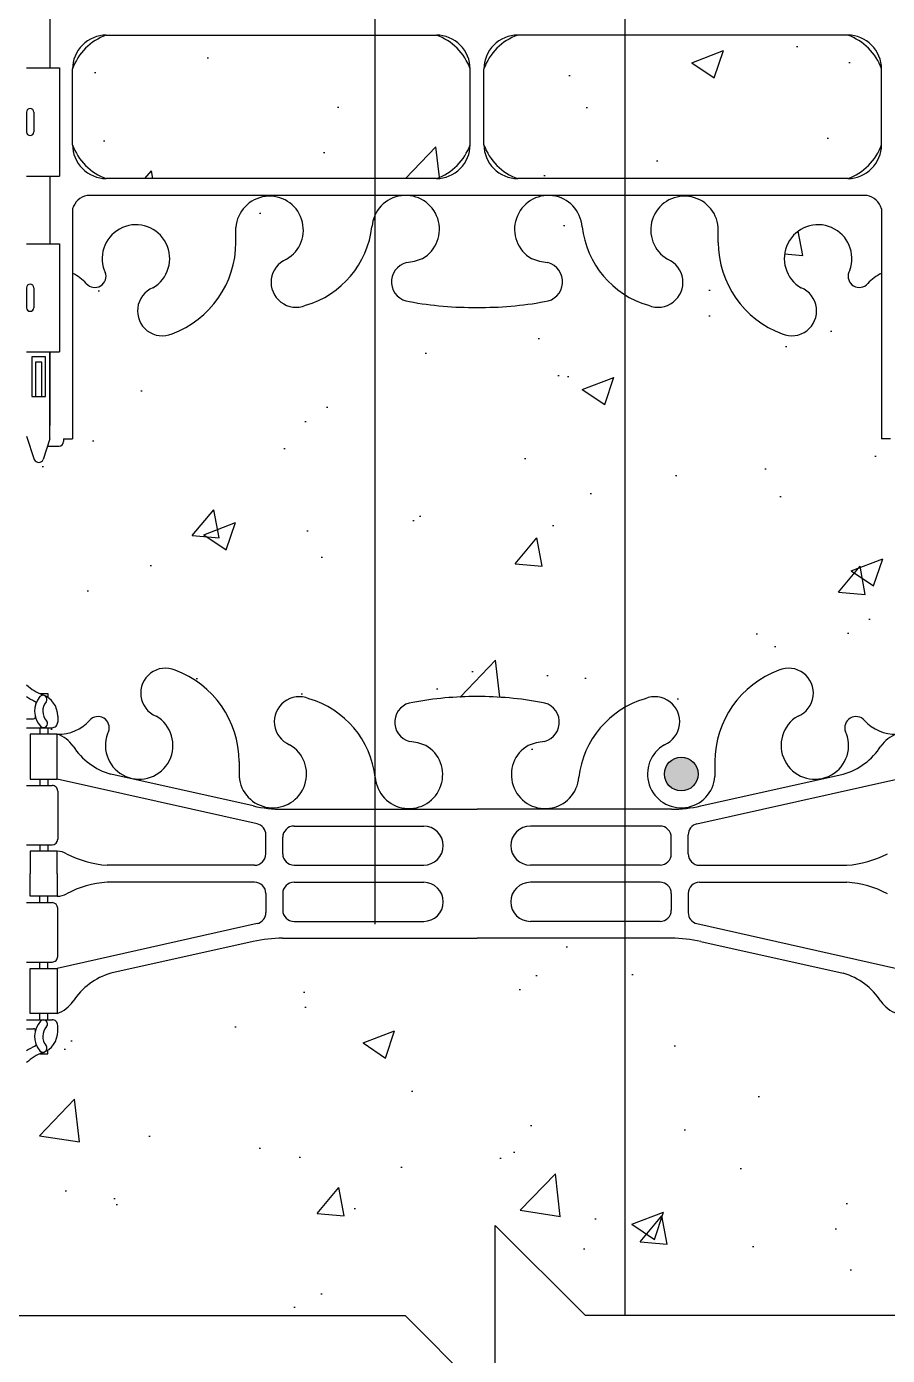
# Model space of a CAD drawing. Header units: inches. Extents: x 253.5 to 310.8, y 123.3 to 207.1.
# Drawn here: x 275.48 to 285.04, y 151.66 to 166.4 of the extents above; entities that cross this region are included whole.
import ezdxf

# ---------------------------------------------------------------- set-up
doc = ezdxf.new("R2010")
doc.units = ezdxf.units.IN
doc.header["$LTSCALE"] = 0.5
doc.header["$MEASUREMENT"] = 0
for name, color, linetype in [('HATCH', 12, 'Continuous'), ('line25', 2, 'Continuous'), ('LINE3', 3, 'Continuous'), ('LINE9', 9, 'Continuous'), ('Web_Edge', 9, 'Continuous')]:
    doc.layers.add(name, color=color, linetype=linetype)

msp = doc.modelspace()

# ---------------------------------------------------------------- hatches: boundary and pattern name
at = {"layer": 'HATCH'}
h = msp.add_hatch(dxfattribs=at)
h.set_pattern_fill('AR-CONC', color=256, scale=0.5)
h.set_pattern_definition([(49.99999999999999, (0, 0), (3.586300913003767, -0.3137606749129755), [0.375, -4.125]), (355, (0, 0), (-0.693756668065, 3.760960668500059), [0.3, -3.3]), (100.45144446, (0.298858405, -0.02614672), (2.89254423363556, 3.447199954843147), [0.3187009599999999, -3.505710559999999]), (46.18420000000001, (0, 1), (5.336206653357862, -0.8275964039653827), [0.5625, -6.1875]), (96.63563549, (0.444683725, 0.931033465), (4.673309728371142, 4.870593003872752), [0.47805171, -5.258568799999999]), (351.1841639899999, (0, 1), (4.673309725273866, 4.870593001349951), [0.45, -4.950000005]), (21, (0.5, 0.75), (2.984535260592308, -2.013094453326694), [0.375, -4.125]), (326.0000000000001, (0.5, 0.75), (1.216576659607909, 3.625750225234265), [0.3, -3.3]), (71.45144474, (0.74871127, 0.58224213), (4.201111883649856, 1.612655764031769), [0.31870095, -3.50571056]), (37.50000000000001, (0, 0), (0.06079927658645334, 1.664469269156557), [0, -3.26, 0, -3.35, 0, -3.3125]), (7.499999999999999, (0, 0), (1.315347687210743, 1.972058559411801), [0, -1.91, 0, -3.185, 0, -1.2625]), (327.5, (-1.115, 0), (2.669112180862045, -0.1127743586718988), [0, -1.25, 0, -3.9, 0, -5.175]), (317.5, (-1.615, 0), (2.915930846711931, 0.5005249116615886), [0, -1.625, 0, -2.59, 0, -3.675])])
h.paths.add_polyline_path([(285.4849799941558, 206.0964621566884), (279.3599799941558, 206.0964621566884), (278.3599799941558, 207.0964621566884), (278.3599799941558, 205.0964621566884), (277.3599799941557, 206.0964621566884), (275.4849799941559, 206.0964621566884), (275.4849799941559, 203.2895433817883, 0.08841615068702799), (275.6309829910161, 203.1922316893334), (275.7209829910167, 203.1922316893403), (275.7209829910194, 203.1505056294161, -0.2490694201798125), (275.8309829910355, 202.9433824776467), (275.8309829910391, 202.8758824776366, -0.4142135623889385), (275.7684829910391, 202.8133824776332), (275.7209829910412, 202.8133824776332), (275.7209829910458, 202.7433824776332), (275.8259829910305, 202.7433824776332, -0.1555286049737035), (276.001675936076, 202.6093372947054, 0.1809141486822064), (276.4193970909065, 202.2979924436774), (278.0001926668932, 201.9450332309776, 0.054974336427467), (278.3270631254982, 201.9089853146509), (280.4849841080386, 201.9089853146508), (282.6429050905791, 201.9089853146509, 0.05497433642746691), (282.9697755491841, 201.9450332309776), (284.5505711251708, 202.2979924436774, 0.180914148682237), (284.9682922800013, 202.6093372947054, -0.1555286049736424), (285.1439852250468, 202.7433824776332), (285.4439852250462, 202.7433824776332), (285.4439852250462, 202.2433824776332), (285.143985225046, 202.2433824776332), (282.9264219336154, 201.7467526281794, 0.3510609519467549), (282.8287393813699, 201.6247741175792), (282.8287393813703, 201.4124862646505, 0.4142135623724675), (282.9537393813703, 201.2874862646508), (284.5912611251694, 201.2874862646508, 0.100755984220224), (285.0403830824873, 201.4150534515971, -0.1246727099835732), (285.143985224961, 201.4433824776334), (285.248985224946, 201.4433824776334), (285.2489852249506, 201.5133824776333), (285.4849799941558, 201.5133824776333), (285.4849799941558, 203.1602978474891, -0.04493138184143686), (285.3918463299893, 203.1063741408497, 0.3941180565154744), (285.3815734273209, 203.0795775645711, 0.09112337052805554), (285.3371097152999, 203.1582557094341, 0.3376137225898209), (285.2838720189754, 203.1702110779252, 0.04013188814366695), (285.2489852250579, 203.1505056294161), (285.2489852250606, 203.1922316893403), (285.3389852250612, 203.1922316893334, 0.08841040745014869), (285.4849799941558, 203.2895354948258)])
h.paths.add_polyline_path([(285.4849799941558, 199.097229460441, 0.08841040745015541), (285.3389852250612, 199.1945332659334), (285.2489852250606, 199.1945332659265), (285.2489852250579, 199.2362593258506, -0.2490694201798132), (285.1389852250418, 199.4433824776201), (285.1389852250382, 199.5108824776302, -0.4142135623889407), (285.2014852250382, 199.5733824776335), (285.2489852250361, 199.5733824776335), (285.2489852250315, 199.6433824776335), (285.143985225046, 199.6433824776335, 0.2317357954977654), (284.7863207049649, 199.4923581458661, -0.8344002608509583), (284.5748164961565, 199.6179025591005), (284.5865267021216, 199.6392484507745, 2.155403933976006), (284.0478788480162, 199.4448306938945, -1), (283.8342895506167, 198.9337284902056, -0.311222993349797), (283.125315134636, 199.9497226341038), (283.125825025707, 200.1147104568953, 1.661382059454274), (282.5647419413694, 199.7619700706163, -1), (282.3511526439874, 199.25086786692, -0.3009499255516508), (281.6149123333414, 200.1231652693654, 1.661382059458807), (281.0538292490035, 199.7704248830885, 0.05561716192559544), (281.2331274586762, 199.7248543047262, -0.8432432356334166), (281.1988109833056, 199.2925330216769, -0.04754436165065245), (280.4849841080386, 199.2277773876001, -0.04754436165067143), (279.7711572327714, 199.2925330216769, -0.8432432356325961), (279.7368407574011, 199.7248543047262, 0.05561716192562675), (279.9161389670739, 199.7704248830885, 1.661382059458636), (279.3550558827359, 200.1231652693654, -0.3009499255516413), (278.6188155720898, 199.25086786692, -1), (278.405226274708, 199.7619700706163, 1.66138205945388), (277.8441431903703, 200.1147104568953), (277.8446530814413, 199.9497226341039, -0.3112229933498261), (277.1356786654605, 198.9337284902055, -1), (276.9220893680613, 199.4448306938946, 2.155403933974988), (276.3834415139557, 199.6392484507745), (276.3951517199208, 199.6179025591005, -0.8343745963371398), (276.1836524746406, 199.4923524386299, 0.2317403101388505), (275.8259829910313, 199.6433824776335), (275.7209829910458, 199.6433824776335), (275.7209829910412, 199.5733824776335), (275.7684829910391, 199.5733824776335, -0.4142135623889365), (275.8309829910391, 199.5108824776302), (275.8309829910355, 199.4433824776201, -0.2490694201798236), (275.7209829910194, 199.2362593258506), (275.7209829910167, 199.1945332659265), (275.6309829910161, 199.1945332659334, 0.08841615068704707), (275.4849799941558, 199.0972215734784), (275.4849799941558, 197.0972215734783), (275.4849799941558, 196.3378328914854), (275.5699763741911, 196.5984884569276, -0.6000000000329972), (275.6699763741929, 196.5984884569319), (275.7188894176711, 196.4484884569318), (275.8449763741926, 196.448488456932, -0.4142135623733604), (275.8949763741927, 196.3984884569319), (275.8949763741928, 196.3684884569319), (275.9949763741927, 196.3684884569319), (275.9949795321768, 194.5312331616156, 0.1089334970712189), (276.147648133272, 194.6444186497885, -0.834400260526201), (276.3591523420176, 194.518874236482), (276.3474421360524, 194.4975283448078, 2.155403933974108), (276.8860899901581, 194.6919461016878, -1), (277.0996792875579, 195.2030483053767, -0.3112229933496737), (277.8086537035381, 194.1870541614785), (277.8081438124671, 194.0220663386871, 1.661382059454265), (278.3692268968047, 194.3748067249661, -1), (278.5828161941867, 194.8859089286624, -0.3009499255516721), (279.3190565048327, 194.0136115262169, 1.661382059458723), (279.8801395891706, 194.366351912494, 0.05561716192557255), (279.7008413794979, 194.4119224908562, -0.8432432356330472), (279.7351578548684, 194.8442437739055, -0.04993240552132946), (280.4849799941297, 194.9086641598772, -0.04993240552145285), (281.2348021333928, 194.8442437739055, -0.8432432356326076), (281.2691186087634, 194.4119224908563, 0.05561716192566257), (281.0898203990905, 194.3663519124939, 1.661382059458419), (281.6509034834284, 194.0136115262168, -0.3009499255516997), (282.3871437940745, 194.8859089286624, -1), (282.6007330914563, 194.374806724966, 1.661382059453736), (283.1618161757941, 194.0220663386871), (283.161306284723, 194.1870541614785, -0.3112229933498693), (283.870280700704, 195.2030483053769, -1), (284.0838699981035, 194.691946101688, 2.155403933975885), (284.6225178522088, 194.4975283448078), (284.6108076462435, 194.518874236482, -0.8343745963372156), (284.8223068915237, 194.6444243569525, 0.1089398156908215), (284.9749836141209, 194.5312317477369), (284.9749836141189, 196.3684884569319), (285.074983614119, 196.3684884569319), (285.074983614119, 196.3984884569319, -0.4142135623733501), (285.1249836141191, 196.448488456932), (285.2510705706405, 196.4484884569318), (285.2999836141187, 196.5984884569319, -0.6000000000329975), (285.3999836141205, 196.5984884569276), (285.4849799941558, 196.3378328914853)])
h.paths.add_polyline_path([(284.9749836141216, 189.771011449909, 0.2681384484801551), (284.8138329522702, 189.919134966025), (276.1561352638058, 189.919134966025, 0.268155850466712), (275.9949803563757, 189.7709978938563), (275.9949803563757, 188.4095649364839), (276.1149763741785, 188.2095715734783), (276.1149763741785, 188.0972215734781), (276.1149763741785, 187.9848715734782), (275.9949803563757, 187.7848782104726), (275.9949803563757, 186.4234452531003, 0.2681558504667021), (276.1561352638058, 186.2753081809316), (284.8138329522702, 186.2753081809316, 0.2681384484782892), (284.9749836141212, 186.4234316970461), (284.9749836141214, 187.7848715734974), (284.8549836141331, 187.9848715734787), (284.8549836141331, 188.097221573479), (284.8549836141331, 188.2095715734788), (284.9749836141215, 188.4095715734603)])
h.paths.add_polyline_path([(280.408734108037, 193.103868547627, 0.2256517540595747), (280.0337341080347, 193.4788685476335), (276.3699846019499, 193.4788685476336, 0.2256517540553474), (275.994984601952, 193.1038685476353), (275.994984601952, 192.263062642989, 0.2256517540569756), (276.3699846019535, 191.8880626429895), (280.0337341080346, 191.8880626429895, 0.2256517540590319), (280.4087341080365, 192.2630626429948)])
h.paths.add_polyline_path([(280.4087341080365, 191.3224410535267, 0.2256517540590333), (280.0337341080346, 191.6974410535319), (276.3699846019535, 191.6974410535319, 0.2256517540569716), (275.994984601952, 191.3224410535324), (275.994984601952, 190.4816351488861, 0.2256517540553505), (276.3699846019499, 190.1066351488879), (280.0337341080347, 190.1066351488879, 0.2256517540595735), (280.408734108037, 190.4816351488944)])
h.paths.add_polyline_path([(284.9749836141226, 191.3224410535312, 0.2256517540575167), (284.5999836141207, 191.6974410535319), (280.9362341080421, 191.6974410535319, 0.225651754058524), (280.5612341080371, 191.3224410535311), (280.5612341080367, 190.4816351488861, 0.2256517540541588), (280.9362341080312, 190.106635148888), (284.5999836141243, 190.1066351488879, 0.2256517540558899), (284.9749836141226, 190.4816351488874)])
h.paths.add_polyline_path([(284.9749836141226, 192.2630626429903), (284.9749836141226, 193.1038685476341, 0.2256517540558919), (284.5999836141243, 193.4788685476335), (280.9362341080312, 193.4788685476335, 0.2256517540541555), (280.5612341080367, 193.1038685476354), (280.5612341080371, 192.2630626429903, 0.2256517540584895), (280.936234108042, 191.8880626429896), (284.5999836141207, 191.8880626429895, 0.2256517540575147)])
h.paths.add_polyline_path([(280.408734108037, 185.7128079980622, 0.2256517540595724), (280.0337341080347, 186.0878079980687), (276.36998460195, 186.0878079980687, 0.225651754055349), (275.994984601952, 185.7128079980705), (275.994984601952, 184.8720020934241, 0.2256517540569377), (276.3699846019534, 184.4970020934246), (280.0337341080346, 184.4970020934246, 0.2256517540590331), (280.4087341080365, 184.8720020934299)])
h.paths.add_polyline_path([(280.4087341080365, 183.9313805039618, 0.225651754059031), (280.0337341080346, 184.3063805039671), (276.3699846019534, 184.3063805039671, 0.2256517540569377), (275.994984601952, 183.9313805039676), (275.994984601952, 183.0905745993212, 0.2256517540553489), (276.3699846019499, 182.715574599323), (280.0337341080347, 182.715574599323, 0.2256517540595745), (280.408734108037, 183.0905745993295)])
h.paths.add_polyline_path([(284.9749836141226, 183.9313805039663, 0.225651754057517), (284.5999836141207, 184.3063805039671), (280.9362341080421, 184.306380503967, 0.2256517540585249), (280.5612341080371, 183.9313805039663), (280.5612341080367, 183.0905745993212, 0.2256517540541587), (280.9362341080312, 182.7155745993231), (284.5999836141243, 182.715574599323, 0.225651754055892), (284.9749836141226, 183.0905745993225)])
h.paths.add_polyline_path([(284.9749836141226, 185.7128079980692, 0.2256517540558919), (284.5999836141243, 186.0878079980687), (280.9362341080312, 186.0878079980686, 0.2256517540541571), (280.5612341080367, 185.7128079980705), (280.5612341080371, 184.8720020934254, 0.225651754058528), (280.9362341080421, 184.4970020934247), (284.5999836141207, 184.4970020934246, 0.2256517540575168), (284.9749836141226, 184.8720020934254)])
h.paths.add_polyline_path([(297.1326176284937, 181.7135166125633), (297.1326176284938, 182.3472215734783), (285.4849799941558, 182.3472215734783, 0.03937137552618891), (285.4646171834188, 182.3228191826895, 0.5205670500001386), (285.1331511719951, 182.3228191826896, 0.5205670499999678), (284.631910149437, 182.3228191826896, 0.520567049999681), (284.4095852314122, 182.3228191826894, 0.5645598313058248), (284.2160193329094, 182.3247243527933, 0.5131944727165942), (283.8876040705009, 182.3228191826895, 0.5205670500002042), (283.5561380590772, 182.3228191826896, 0.5205670499998825), (283.054897036519, 182.3228191826895, 0.5205670500000509), (282.8325721184942, 182.3228191826895, 0.5645598313051191), (282.6390062199915, 182.3247243527931, 0.513194472716886), (282.310590957583, 182.3228191826894, 0.3097850743895495), (282.0964298903223, 182.4032129570438, 0.3020125739826948), (281.8876040705007, 182.3228191826896, 0.520567049999753), (281.5561380590772, 182.3228191826894, 0.5205670499999293), (281.0548970365191, 182.3228191826894, 0.5205670500003354), (280.8325721184941, 182.3228191826895, 0.5645598313037974), (280.6390062199917, 182.3247243527927, 0.5131944727177211), (280.3105909575828, 182.3228191826895, 0.5205670499999488), (279.9791249461592, 182.3228191826895, 0.5205670499999998), (279.477883923601, 182.3228191826895, 0.5205670499999646), (279.2555590055761, 182.3228191826895, 0.5645598313041357), (279.0619931070736, 182.3247243527929, 0.5131944727174602), (278.7335778446648, 182.3228191826895, 0.5205670499997589), (278.4021118332413, 182.3228191826894, 0.5205670500001215), (277.900870810683, 182.3228191826895, 0.5205670499996957), (277.6785458926582, 182.3228191826894, 0.564559831305065), (277.4849799941555, 182.324724352793, 0.5645598313036583), (277.2914140956531, 182.3228191826894, 0.5205670500004009), (277.0690891776282, 182.3228191826896, 0.5205670499998524), (276.5678481550701, 182.3228191826894, 0.5205670499999598), (276.2363821436464, 182.3228191826894, 0.5131944727175008), (275.9079668812377, 182.324724352793, 0.5131944727172137), (275.579551618829, 182.3228191826894, 0.151268389703592), (275.4849799941558, 182.3961667968452), (275.4849799941558, 181.992221573472), (275.8499325883977, 181.9922215734721), (275.8499325883977, 180.792221573472), (275.4849799941558, 180.792221573472), (275.4849799941558, 179.0972215734783, -0.5645598313030494), (275.6785458926581, 179.0953164033745, -0.5205670500014395), (275.9008708106833, 179.0953164033751, -0.5205670499996624), (276.4021118332413, 179.0953164033748, -0.520567050000487), (276.7335778446651, 179.095316403375, -0.5131944727165949), (277.0619931070736, 179.0972215734782, -0.5645598313052097), (277.2555590055763, 179.095316403375, -0.5205670499996311), (277.4778839236011, 179.0953164033749, -0.5205670500001347), (277.9791249461594, 179.095316403375, -0.5205670500000905), (278.310590957583, 179.095316403375, -0.5131944727171084), (278.6390062199917, 179.0972215734781, -0.5645598313044788), (278.8325721184943, 179.0953164033748, -0.5205670500000468), (279.0548970365192, 179.0953164033748, -0.5205670500001602), (279.5561380590775, 179.0953164033749, -0.5205670499994067), (279.8876040705009, 179.0953164033746, -0.5131944727180638), (280.2160193329099, 179.0972215734786, -0.5645598313030348), (280.4095852314122, 179.0953164033747, -0.5205670500009763), (280.6319101494373, 179.0953164033751, -0.5205670499996251), (281.1331511719953, 179.0953164033748, -0.3437439958218574), (281.3709956924912, 179.1683042991429, -0.4177695351141145), (281.8001285163824, 179.0953164033749, -0.5205670500000039), (282.0224534344072, 179.0953164033749, -0.5645598313046305), (282.2160193329098, 179.0972215734785, -0.564559831304593), (282.4095852314124, 179.0953164033751, -0.5205670499999402), (282.6319101494373, 179.0953164033751, -0.5205670499997589), (283.1331511719953, 179.0953164033749, -0.5205670499994675), (283.4646171834188, 179.0953164033746, -0.03937137552671201), (283.484979994156, 179.1197187941638, -0.5848310296454439), (283.8368088163169, 179.0953164033751, -0.5205670499996718), (284.3380498388749, 179.0953164033748, -0.5205670499998224), (284.5603747568997, 179.0953164033747, -0.5645598313049519), (284.7539406554023, 179.0972215734784, -0.5645598313050489), (284.947506553905, 179.0953164033751, -0.5205670499985461), (285.1698314719295, 179.0953164033747, -0.4065164490104218), (285.4849799941558, 179.0972215734783), (286.1724799941558, 179.0972215734783), (286.1724799941558, 178.5972215734783), (287.6724799941558, 178.5972215734783), (287.6724799941558, 179.0972215734783), (287.6724799941558, 179.5972215734782), (297.1326176284937, 179.5972215734782), (297.1326176284937, 179.7135166125633), (298.1326176284937, 180.7135166125633), (296.1326176284937, 180.7135166125633)])
edge = h.paths.add_edge_path()
edge.add_line((301.3752961846457, 180.7195099412222), (301.0526793232573, 180.7195099412222))
edge.add_line((301.0526793232573, 180.7195099412222), (301.0526793232573, 180.8445099412222))
edge.add_line((301.0526793232573, 180.8445099412222), (301.3964145882148, 180.8445099412222))
edge.add_arc((301.2782272655994, 180.4695099412222), 0.3931834727286999, -69.73217043268312, 72.50691044596198, ccw=False)
edge.add_line((301.4144295556891, 180.1006709798836), (300.9828645474118, 179.9789191474916))
edge.add_arc((301.0408009116124, 179.8472215734782), 0.1438779805869627, 113.7456423116497, 240.3185331573923)
edge.add_line((300.9695557482833, 179.7222215734782), (301.4376329026538, 179.7222215734782))
edge.add_arc((301.466409767044, 179.2603727659317), 0.4627444531880494, 46.71372288542051, 93.56537488609962, ccw=False)
edge.add_line((301.783687736356, 179.5972215734782), (304.692704650962, 179.5972215734782))
edge.add_line((304.692704650962, 179.5972215734782), (304.692704650962, 180.3702834666075))
edge.add_spline(control_points=[(304.692704650962, 180.3702834666075), (303.6507090960254, 180.9306464163787), (301.8602216557488, 181.8935323123965), (299.9367161338351, 181.3399157718736), (299.1326176284937, 181.1084829905818)], knot_values=[0, 0, 0, 0, 3.37912518122412, 5.806436666106759, 5.806436666106759, 5.806436666106759, 5.806436666106759], degree=3, periodic=0)
edge.add_line((299.1326176284937, 181.1084829905818), (298.1326176284937, 180.1084829905818))
edge.add_line((298.1326176284937, 180.1084829905818), (298.1326176284937, 179.5972215734782))
edge.add_line((298.1326176284937, 179.5972215734782), (298.5304351713116, 179.5972215734782))
edge.add_line((298.5304351713116, 179.5972215734782), (300.9418293578986, 179.5972215734782))
edge.add_arc((301.0408009116125, 179.8472215734782), 0.2688779805869715, 111.59792986195589, 248.4020701380172, ccw=False)
edge.add_line((300.9418293578987, 180.0972215734783), (301.3752961846455, 180.2195099412221))
edge.add_arc((301.2782272655994, 180.4695099412222), 0.2681834727286974, 291.2199802110906, 428.7800197888711)
edge = h.paths.add_edge_path()
edge.add_line((304.692704650962, 182.3472215734783), (298.1326176284937, 182.3472215734783))
edge.add_line((298.1326176284937, 182.3472215734783), (298.1326176284937, 182.1084829905818))
edge.add_line((298.1326176284937, 182.1084829905818), (297.1326176284937, 181.1084829905818))
edge.add_line((297.1326176284937, 181.1084829905818), (299.1326176284937, 181.1084829905818))
edge.add_spline(control_points=[(299.1326176284937, 181.1084829905818), (299.9367161338351, 181.3399157718736), (301.8602216557488, 181.8935323123964), (303.6507090960254, 180.9306464163787), (304.692704650962, 180.3702834666075)], knot_values=[0, 0, 0, 0, 2.427311484882638, 5.806436666106759, 5.806436666106759, 5.806436666106759, 5.806436666106759], degree=3, periodic=0)
edge.add_line((304.692704650962, 180.3702834666075), (304.692704650962, 182.3472215734783))
h.paths.add_polyline_path([(284.974983614119, 178.3684884569319), (285.074983614119, 178.3684884569319), (285.074983614119, 178.3984884569319, -0.4142135623733604), (285.1249836141191, 178.448488456932), (285.2510705706406, 178.4484884569318), (285.2938751134782, 178.5797557216342, -0.7257365568514584), (285.3999836141206, 178.5984884569276), (285.4849799941558, 178.3378328914855), (285.4849799941558, 179.0972215734783, 0.406516449010219), (285.1698314719296, 179.0953164033745, 0.5205670499987771), (284.9475065539051, 179.0953164033745, 0.5645598313072293), (284.7539406554021, 179.0972215734789, 0.5645598313031608), (284.5603747568997, 179.0953164033747, 0.5205670499999265), (284.3380498388749, 179.095316403375, 0.5205670499998055), (283.8368088163168, 179.0953164033749, 0.5205670500001288), (283.5053428048931, 179.0953164033749, 0.03937137552629744), (283.4849799941562, 179.1197187941639, 0.03937137552651806), (283.464617183419, 179.0953164033749, 0.5205670500000875), (283.1331511719953, 179.0953164033749, 0.5205670499999051), (282.6319101494372, 179.0953164033748, 0.5205670499992133), (282.4095852314125, 179.0953164033749, 0.564559831305855), (282.2160193329098, 179.0972215734787, 0.5645598313052737), (282.0224534344071, 179.0953164033752, 0.5205670499985207), (281.8001285163825, 179.0953164033747, 0.4177695351146343), (281.370995692491, 179.1683042991429, 0.3437439958215194), (281.1331511719953, 179.095316403375, 0.520567049999754), (280.6319101494372, 179.0953164033748, 0.5205670500007524), (280.4095852314122, 179.0953164033748, 0.5645598313034962), (280.2160193329098, 179.0972215734783, 0.5131944727176259), (279.8876040705009, 179.095316403375, 0.5205670499997699), (279.5561380590774, 179.0953164033749, 0.5205670499998257), (279.0548970365193, 179.0953164033747, 0.5205670500005022), (278.8325721184943, 179.0953164033749, 0.5645598313050005), (278.6390062199916, 179.0972215734784, 0.5131944727165436), (278.3105909575832, 179.0953164033748, 0.5205670500008819), (277.9791249461592, 179.095316403375, 0.5205670499999089), (277.4778839236011, 179.0953164033748, 0.5205670499999774), (277.2555590055763, 179.0953164033751, 0.5645598313057759), (277.0619931070735, 179.0972215734787, 0.5131944727161948), (276.7335778446652, 179.095316403375, 0.5205670500003455), (276.4021118332414, 179.0953164033748, 0.5205670499997298), (275.9008708106834, 179.095316403375, 0.5205670500018481), (275.6785458926581, 179.0953164033746, 0.564559831302742), (275.4849799941558, 179.0972215734783), (275.4849799941558, 178.3378328914852), (275.5638678735536, 178.5797557216391, -0.725736556784932), (275.669976374193, 178.5984884569319), (275.7188894176712, 178.4484884569318), (275.8449763741926, 178.448488456932, -0.4142135623733604), (275.8949763741927, 178.3984884569319), (275.8949763741929, 178.3684884569319), (275.9949763741928, 178.3684884569319), (275.9949795321768, 176.5312331616156, 0.1089334966843528), (276.1476481328291, 176.6444186492792, -0.9404758877793066), (276.3456262466346, 176.4925309621239, 2.135542787667446), (276.8860899901586, 176.6919461016876, -1), (277.0996792875576, 177.2030483053768, -0.3112229933497841), (277.8086537035382, 176.1870541614786), (277.8081438124672, 176.0220663386871, 1.661382059453838), (278.3692268968049, 176.3748067249661, -1), (278.5828161941851, 176.8859089286629, -0.3070940775295163), (279.321497273137, 175.9904760179818, 1.604515841826229), (279.88013958917, 176.3663519124942, 0.05561716192543508), (279.7008413794978, 176.4119224908563, -0.8432432356319945), (279.7351578548682, 176.8442437739055, -0.04993240552132024), (280.4849799941294, 176.9086641598772, -0.04993240552148739), (281.234802133393, 176.8442437739055, -0.8432432356329101), (281.2691186087626, 176.4119224908561, 0.05561716192532989), (281.0898203990907, 176.366351912494, 1.60451584182846), (281.6484627151245, 175.9904760179834, -0.3070940775286326), (282.3871437940746, 176.8859089286624, -1), (282.6007330914568, 176.3748067249663, 1.661382059455039), (283.1618161757941, 176.0220663386871), (283.1613663684883, 176.1676125784173, -0.3161137694335857), (283.8702807007045, 177.2030483053771, -1), (284.0838699981041, 176.6919461016883, 2.13554278766611), (284.6243337416274, 176.4925309621221, -0.9404473606135111), (284.8223068915238, 176.6444243569525, 0.1089398156908195), (284.974983614121, 176.5312317477369)])
h.paths.add_polyline_path([(280.4087341080366, 173.3224410535267, 0.2256517540590348), (280.0337341080347, 173.6974410535319), (276.3699846019536, 173.6974410535319, 0.2256517540569744), (275.9949846019521, 173.3224410535324), (275.9949846019521, 172.4816351488861, 0.2256517540553483), (276.36998460195, 172.1066351488879), (280.0337341080347, 172.1066351488879, 0.2256517540595745), (280.408734108037, 172.4816351488944)])
h.paths.add_polyline_path([(280.408734108037, 175.103868547627, 0.2256517540595763), (280.0337341080347, 175.4788685476335), (276.36998460195, 175.4788685476336, 0.2256517540553497), (275.9949846019521, 175.1038685476353), (275.9949846019521, 174.263062642989, 0.2256517540569732), (276.3699846019536, 173.8880626429895), (280.0337341080347, 173.8880626429895, 0.2256517540590331), (280.4087341080366, 174.2630626429948)])
h.paths.add_polyline_path([(284.9749836141226, 174.2630626429903), (284.9749836141226, 175.1038685476341, 0.2256517540558891), (284.5999836141243, 175.4788685476335), (280.9362341080312, 175.4788685476335, 0.2256517540541578), (280.5612341080367, 175.1038685476354), (280.5612341080372, 174.2630626429903, 0.2256517540584896), (280.9362341080421, 173.8880626429896), (284.5999836141207, 173.8880626429895, 0.2256517540575179)])
h.paths.add_polyline_path([(284.9749836141226, 173.3224410535312, 0.2256517540575136), (284.5999836141207, 173.6974410535319), (280.9362341080421, 173.6974410535319, 0.2256517540585257), (280.5612341080372, 173.3224410535311), (280.5612341080367, 172.4816351488861, 0.2256517540541566), (280.9362341080312, 172.106635148888), (284.5999836141243, 172.1066351488879, 0.225651754055892), (284.9749836141226, 172.4816351488874)])
h.paths.add_polyline_path([(284.9749836141217, 171.7710114499089, 0.2681384484801607), (284.8138329522702, 171.919134966025), (276.1561352638059, 171.919134966025, 0.2681558504667081), (275.9949803563758, 171.7709978938563), (275.9949803563758, 170.4095649364839), (276.1149763741786, 170.2095715734783), (276.1149763741786, 170.0972215734781), (276.1149763741786, 169.9848715734782), (275.9949803563758, 169.7848782104726), (275.9949803563758, 168.4234452531003, 0.2681558504667091), (276.1561352638059, 168.2753081809316), (284.8138329522702, 168.2753081809316, 0.268138448478288), (284.9749836141212, 168.4234316970461), (284.9749836141214, 169.7848715734974), (284.8549836141332, 169.9848715734787), (284.8549836141332, 170.097221573479), (284.8549836141332, 170.2095715734788), (284.9749836141215, 170.4095715734603)])
h.paths.add_polyline_path([(280.408734108037, 167.7128079980622, 0.2256517540595763), (280.0337341080347, 168.0878079980687), (276.36998460195, 168.0878079980687, 0.225651754055345), (275.9949846019521, 167.7128079980705), (275.9949846019521, 166.8720020934241, 0.2256517540569421), (276.3699846019535, 166.4970020934246), (280.0337341080347, 166.4970020934246, 0.2256517540590343), (280.4087341080366, 166.8720020934299)])
h.paths.add_polyline_path([(280.4087341080366, 165.9313805039618, 0.2256517540590348), (280.0337341080347, 166.3063805039671), (276.3699846019535, 166.3063805039671, 0.2256517540569337), (275.9949846019521, 165.9313805039676), (275.9949846019521, 165.0905745993212, 0.2256517540553535), (276.36998460195, 164.715574599323), (280.0337341080347, 164.715574599323, 0.2256517540595758), (280.408734108037, 165.0905745993295)])
h.paths.add_polyline_path([(284.9749836141226, 165.9313805039663, 0.225651754057519), (284.5999836141207, 166.3063805039671), (280.9362341080421, 166.306380503967, 0.2256517540585223), (280.5612341080372, 165.9313805039663), (280.5612341080367, 165.0905745993212, 0.2256517540541616), (280.9362341080312, 164.7155745993231), (284.5999836141243, 164.715574599323, 0.2256517540558908), (284.9749836141226, 165.0905745993225)])
h.paths.add_polyline_path([(284.9749836141226, 167.7128079980692, 0.2256517540558942), (284.5999836141243, 168.0878079980687), (280.9362341080312, 168.0878079980686, 0.2256517540541534), (280.5612341080367, 167.7128079980705), (280.5612341080372, 166.8720020934254, 0.2256517540585307), (280.9362341080421, 166.4970020934247), (284.5999836141207, 166.4970020934246, 0.2256517540575156), (284.9749836141226, 166.8720020934254)])
h.paths.add_polyline_path([(285.4849799941558, 161.856610255471), (285.3999836141206, 161.595954690029, -0.6000000000329745), (285.2999836141188, 161.5959546900246), (285.2510705706406, 161.7459546900247), (285.1249836141191, 161.7459546900246, -0.414213562373376), (285.074983614119, 161.7959546900246), (285.0749836141189, 161.8259546900247), (284.974983614119, 161.8259546900246), (284.9749836141212, 163.6632113992199, 0.1089354813929276), (284.8223118537946, 163.5500244957943, -0.8344002543499812), (284.6108076462436, 163.6755689104746), (284.6225178522088, 163.6969148021487, 2.155403933975207), (284.0838699981033, 163.5024970452687, -1), (283.8702807007121, 162.9913948415766, -0.3112229933520453), (283.1613062847231, 164.0073889854781), (283.1618161757941, 164.1723768082695, 1.661382059465322), (282.6007330914598, 163.8196364219891, -1), (282.3871437940758, 163.3085342182938, -0.3009499255523604), (281.6509034834284, 164.180831620741, 1.661382059457712), (281.0898203990913, 163.8280912344624, 0.05561716192508333), (281.2691186087624, 163.7825206561006, -0.8432432356567658), (281.2348021333856, 163.3501993730497, -0.04993240552100493), (280.4849799941291, 163.2857789870793, -0.04993240552128624), (279.7351578548685, 163.3501993730511, -0.8432432356322664), (279.7008413794971, 163.7825206561002, 0.05561716192598319), (279.8801395891711, 163.8280912344629, 1.661382059454408), (279.3190565048329, 164.180831620741, -0.3009499255521386), (278.5828161941864, 163.308534218294, -1), (278.3692268968038, 163.8196364219899, 1.661382059456987), (277.8081438124672, 164.1723768082695), (277.8086537035382, 164.0073889854781, -0.3112229933499349), (277.0996792875571, 162.9913948415796, -1), (276.8860899901603, 163.50249704527, 2.155403933965312), (276.3474421360525, 163.6969148021487), (276.3591523420177, 163.6755689104746, -0.834374596337173), (276.1476530967375, 163.550018790004, 0.1089377873101999), (275.9949796039921, 163.6632099531884), (275.9949763741928, 161.8259546900246), (275.8949763741929, 161.8259546900247), (275.8949763741927, 161.7959546900246, -0.4142135623733604), (275.8449763741926, 161.7459546900246), (275.7188894176712, 161.7459546900247), (275.669976374193, 161.5959546900246, -0.6000000000329972), (275.5699763741912, 161.595954690029), (275.4849799941558, 161.8566102554713), (275.4849799941558, 161.0972215734785), (275.4849799941558, 159.0972215734782, 0.0884161506870523), (275.6309829910161, 158.9999098810232), (275.7209829910167, 158.9999098810301), (275.7209829910194, 158.958183821106, -0.2490694201798161), (275.8309829910355, 158.7510606693365), (275.8309829910391, 158.6835606693264, -0.4142135623889365), (275.7684829910391, 158.621060669323), (275.7209829910412, 158.621060669323), (275.7209829910458, 158.551060669323), (275.8259829910313, 158.551060669323, 0.2317357948297961), (276.183647510378, 158.702085000246, -0.8344002646476024), (276.3951517199208, 158.5765405878561), (276.3834415139557, 158.5551946961821, 2.155403933986947), (276.9220893680587, 158.749612453063, -1), (277.1356786654615, 159.2607146567507, -0.3112229933495674), (277.8446530814413, 158.2447205128527), (277.8441431903703, 158.0797326900613, 1.661382059458882), (278.4052262747065, 158.4324730763409, -1), (278.6188155720868, 158.9435752800375, -0.3009499255524603), (279.3550558827359, 158.0712778775914, 1.661382059458963), (279.9161389670739, 158.424018263868, 0.05561716192554448), (279.7368407574014, 158.4695888422303, -0.8432432356335823), (279.7711572327716, 158.9019101252797, -0.04754436165054644), (280.4849841080369, 158.9666657593565, -0.04754436165075751), (281.1988109833054, 158.9019101252797, -0.8432432356322894), (281.233127458678, 158.4695888422306, 0.05561716192607746), (281.0538292490037, 158.4240182638682, 1.66138205944166), (281.6149123333405, 158.0712778775835, -0.3009499255538427), (282.3511526439879, 158.9435752800368, -1), (282.5647419413656, 158.4324730763381, 1.661382059443307), (283.125825025707, 158.0797326900613), (283.125315134636, 158.2447205128528, -0.3112229933496753), (283.8342895506162, 159.2607146567508, -1), (284.0478788480208, 158.7496124530647, 2.155403933995914), (284.5865267021216, 158.5551946961821), (284.5748164961565, 158.5765405878561, -0.8343745963371327), (284.7863157414367, 158.7020907083267, 0.2317403101388413), (285.143985225046, 158.551060669323), (285.2489852250315, 158.551060669323), (285.2489852250361, 158.621060669323), (285.2014852250382, 158.621060669323, -0.4142135623889198), (285.1389852250382, 158.6835606693264), (285.1389852250418, 158.7510606693365, -0.2490694201798161), (285.2489852250579, 158.958183821106), (285.2489852250606, 158.9999098810301), (285.3389852250612, 158.9999098810232, 0.08841040745014345), (285.4849799941558, 159.0972136865156), (285.4849799941558, 161.0972215734783)])
h.paths.add_polyline_path([(285.4849799941558, 154.9049076521308, 0.08841040745014103), (285.3389852250612, 155.0022114576232), (285.2489852250606, 155.0022114576163), (285.2489852250579, 155.0439375175405, -0.2490694201798163), (285.1389852250418, 155.2510606693099), (285.1389852250382, 155.31856066932, -0.4142135623888782), (285.2014852250382, 155.3810606693234), (285.2489852250361, 155.3810606693234), (285.2489852250315, 155.4510606693234), (285.1439852250468, 155.4510606693234, -0.1686720397585989), (284.9580041691524, 155.6006436182707, 0.174450118977901), (284.5505711251707, 155.8964507032792), (282.9697755491841, 156.249409915979, 0.0549743364274706), (282.6429050905791, 156.2854578323057), (280.4849841080386, 156.2854578323058), (278.3270631254982, 156.2854578323057, 0.05497433642746685), (278.0001926668932, 156.249409915979), (276.4193970909066, 155.8964507032792, 0.1744501189773478), (276.0119640469258, 155.600643618272, -0.1686720397597362), (275.8259829910305, 155.4510606693234), (275.7209829910458, 155.4510606693234), (275.7209829910412, 155.3810606693234), (275.7684829910391, 155.3810606693234, -0.4142135623889219), (275.8309829910391, 155.31856066932), (275.8309829910355, 155.2510606693099, -0.2490694201798163), (275.7209829910194, 155.0439375175405), (275.7209829910167, 155.0022114576163), (275.6309829910161, 155.0022114576232, 0.08841615068705115), (275.4849799941558, 154.9048997651682), (275.4849799941558, 152.0972215734782), (279.6881049941559, 152.0972215734783), (280.688104994156, 151.0972215734783), (280.688104994156, 153.0972215734783), (281.688104994156, 152.0972215734783), (285.4849799941558, 152.0972215734783)])
at = {"layer": 'LINE3'}
msp.add_hatch(color=256, dxfattribs=at).paths.add_polyline_path([(282.9393537062693, 158.1074897114798, 1), (282.5643537062693, 158.1074897114798, 1)])

# ---------------------------------------------------------------- linework, layer by layer
at = {"layer": 'line25'}
for p, q in [((275.4849799941559, 165.942221573472), (275.8499325883978, 165.9422215734721)), ((275.8499325883978, 165.942221573472), (275.8499325883978, 164.742221573472)), ((275.4849799941559, 164.742221573472), (275.8499325883978, 164.742221573472)), ((275.4849799941559, 163.992221573472), (275.8499325883978, 163.9922215734721)), ((275.8499325883978, 163.992221573472), (275.8499325883978, 162.792221573472)), ((275.4849799941559, 162.792221573472), (275.8499325883978, 162.792221573472))]:
    msp.add_line(p, q, dxfattribs=at)
at = {"layer": 'LINE3'}
for p, q in [((279.3498810518977, 200.8377157969207), (279.3498810518978, 156.4408848791069)), ((282.1268586863519, 177.2952324490773), (282.1268586863519, 152.0972215734783))]:
    msp.add_line(p, q, dxfattribs=at)
msp.add_circle((282.7518537062693, 158.1074897114798), 0.1875, dxfattribs=at)
at = {"layer": 'LINE9'}
for p, q in [((275.484983614119, 165.4522215734719), (275.484983614119, 165.232221573472)), ((275.5649836141189, 165.4522215734719), (275.5649836141198, 165.232221573472)), ((275.4849799941559, 165.3972215734719), (275.4849836141194, 165.3972215734719)), ((275.4849799941559, 165.2872215734719), (275.4849836141194, 165.2872215734719)), ((275.5249836141189, 165.192221573472), (275.5249836141198, 165.192221573472)), ((275.5249836141189, 163.5422215734719), (275.5249836141189, 163.542221573472)), ((275.4849799941559, 163.4472215734719), (275.4849836141194, 163.4472215734719)), ((275.484983614119, 163.5022215734719), (275.484983614119, 163.282221573472)), ((275.5649836141189, 163.502221573472), (275.5649836141198, 163.282221573472)), ((275.4849799941559, 163.3372215734719), (275.4849836141194, 163.3372215734719)), ((275.5249836141189, 163.242221573472), (275.5249836141198, 163.242221573472)), ((280.688104994156, 151.0972215734783), (280.688104994156, 153.0972215734783)), ((280.688104994156, 153.0972215734783), (281.688104994156, 152.0972215734783)), ((270.8765550704751, 152.0972215734782), (279.6881049941559, 152.0972215734783)), ((279.6881049941559, 152.0972215734783), (280.688104994156, 151.0972215734783)), ((290.4996549178369, 152.0972215734782), (281.688104994156, 152.0972215734783))]:
    msp.add_line(p, q, dxfattribs=at)
for centre, start, end in [((275.5249836141189, 165.4522215734719), 89.99999999994789, 180.0000000000879), ((275.5249836141189, 165.4522215734719), 0, 90), ((275.5249836141189, 165.232221573472), 180, 270.0000000000782), ((275.5249836141198, 165.232221573472), 270, 1.009635278083779e-10), ((275.5249836141189, 163.502221573472), 89.99999999994789, 180.0000000000879), ((275.5249836141189, 163.502221573472), 0, 90), ((275.5249836141189, 163.282221573472), 180, 270.0000000000782), ((275.5249836141198, 163.282221573472), 270, 1.009635278083779e-10)]:
    msp.add_arc(centre, 0.04, start, end, dxfattribs=at)
at = {"layer": 'Web_Edge'}
for p, q in [((276.3699846019534, 166.3063805039671), (280.0337341080348, 166.3063805039671)), ((284.5999836141208, 166.3063805039671), (280.9362341080422, 166.306380503967)), ((275.9949846019521, 165.0905745993208), (275.9949846019521, 165.9313805039677)), ((280.408734108037, 165.0905745993294), (280.4087341080366, 165.9313805039612)), ((280.5612341080367, 165.0897585852708), (280.5612341080372, 165.9305644899158)), ((284.9749836141226, 165.0905745993473), (284.9749836141226, 165.9313805039941)), ((280.0337341080348, 164.715574599323), (276.3699846019503, 164.715574599323)), ((284.5999836141244, 164.715574599323), (280.9362341080313, 164.7155745993231)), ((284.8138329522702, 164.528074599323), (276.1561352638058, 164.528074599323)), ((275.9949808639648, 164.3799391480396), (275.9949763741928, 161.8259546900246)), ((284.9749836141222, 164.3799510832058), (284.974983614119, 161.8259546900246)), ((277.8086537035382, 164.0073889854781), (277.8081438124672, 164.1723768082688)), ((283.1613062847231, 164.0073889854781), (283.1618161757941, 164.1723768082688)), ((276.3474421360519, 163.6969148021498), (276.3591523420176, 163.6755689104747)), ((284.6225178522094, 163.6969148021498), (284.6108076462436, 163.6755689104747)), ((275.7449763741928, 161.8259546900253), (275.7449763741928, 162.792221573472)), ((275.4849799941559, 161.8566102554711), (275.5699763741926, 161.5959546900246)), ((275.7449763741928, 161.8259546900246), (275.669976374193, 161.5959546900246)), ((275.8949763741929, 161.8259546900247), (275.9949763741928, 161.8259546900246)), ((275.8949763741929, 161.8259546900247), (275.8949763741929, 161.7959546900247)), ((275.8949763741929, 161.7959546900247), (275.8949763741929, 161.7959546900246)), ((285.0749836141189, 161.8259546900247), (284.974983614119, 161.8259546900246)), ((275.718889417671, 161.7459546900247), (275.8449763741927, 161.7459546900246)), ((275.6309829910161, 158.9999098810232), (275.7209829910167, 158.9999098810301)), ((275.7209829910167, 158.9999098810301), (275.7209829910194, 158.958183821106)), ((275.4849799941563, 158.721060669323), (275.5628585274249, 158.7210606693231)), ((275.8309829910355, 158.7510606693421), (275.8309829910391, 158.6835606693259)), ((275.4849799941563, 158.6210606693231), (275.7684829910391, 158.621060669323)), ((275.6309829910161, 158.621060669323), (275.6309829910161, 158.551060669323)), ((275.7209829910412, 158.621060669323), (275.7209829910458, 158.551060669323)), ((276.383441513955, 158.5551946961809), (276.3951517199208, 158.576540587856)), ((284.5865267021223, 158.5551946961809), (284.5748164961565, 158.576540587856)), ((277.8446530814413, 158.2447205128527), (277.8441431903703, 158.079732690062)), ((283.125315134636, 158.2447205128527), (283.125825025707, 158.079732690062)), ((278.0001926668929, 157.7527114226674), (276.4193970909064, 158.1056706353673)), ((282.9697755491844, 157.7527114226674), (284.5505711251708, 158.1056706353673)), ((275.4849799941563, 157.9810606693231), (275.7684829910391, 157.9810606693232)), ((275.6309829910161, 158.051060669323), (275.6309829910161, 157.9810606693231)), ((275.7209829910794, 158.051060669323), (275.720982991084, 157.9810606693232)), ((278.0435462824617, 157.5544308198692), (275.8259829910313, 158.051060669323)), ((282.9264219336156, 157.5544308198692), (285.143985225046, 158.051060669323)), ((275.8309829910391, 157.9185606693232), (275.8309829910391, 157.3835606693231)), ((278.3270631254982, 157.7166635063407), (280.4849841080386, 157.7166635063407)), ((282.6429050905791, 157.7166635063407), (280.4849841080386, 157.7166635063407)), ((278.4537287447066, 157.5300299912891), (279.893228524707, 157.5300299912892)), ((282.5162394713707, 157.5300299912891), (281.0767396913703, 157.5300299912892)), ((278.141228834707, 157.2201644563406), (278.1412288347074, 157.4324523092693)), ((278.3287287447056, 157.221031691289), (278.3287287447066, 157.4050299912891)), ((282.6412394713716, 157.221031691289), (282.6412394713707, 157.4050299912891)), ((282.8287393813703, 157.2201644563406), (282.8287393813699, 157.4324523092693)), ((275.4849799941563, 157.3210606693231), (275.7684829910391, 157.3210606693231)), ((275.6309829910156, 157.3210606693232), (275.6309829910156, 157.2510606693232)), ((275.7209829911267, 157.3210606693231), (275.7209829911313, 157.2510606693232)), ((278.016228834707, 157.0951644563406), (276.378707090908, 157.0951644563406)), ((278.4537287447056, 157.0960316912892), (279.893228524707, 157.0960316912893)), ((282.5162394713716, 157.0960316912892), (281.0767396913703, 157.0960316912893)), ((282.9537393813703, 157.0951644563406), (284.5912611251693, 157.0951644563406)), ((278.016228834707, 156.9069568823058), (276.378707090908, 156.9069568823058)), ((278.4537287447056, 156.9060896473572), (279.893228524707, 156.9060896473572)), ((282.5162394713716, 156.9060896473572), (281.0767396913703, 156.9060896473572)), ((282.9537393813703, 156.9069568823058), (284.5912611251693, 156.9069568823058)), ((275.6309829910156, 156.6810606693232), (275.6309829910156, 156.7510606693232)), ((275.7209829911267, 156.6810606693233), (275.7209829911313, 156.7510606693232)), ((278.141228834707, 156.7819568823058), (278.1412288347074, 156.5696690293771)), ((278.3287287447056, 156.7810896473574), (278.3287287447066, 156.5970913473573)), ((282.6412394713716, 156.7810896473574), (282.6412394713707, 156.5970913473573)), ((282.8287393813703, 156.7819568823058), (282.8287393813699, 156.5696690293771)), ((275.4849799941563, 156.6810606693233), (275.7684829910391, 156.6810606693233)), ((275.8309829910391, 156.0835606693232), (275.8309829910391, 156.6185606693233)), ((278.4537287447066, 156.4720913473573), (279.893228524707, 156.4720913473572)), ((282.5162394713707, 156.4720913473573), (281.0767396913703, 156.4720913473572)), ((278.0435462824617, 156.4476905187772), (275.8259829910313, 155.9510606693234)), ((282.9264219336156, 156.4476905187772), (285.143985225046, 155.9510606693234)), ((278.0001926668929, 156.249409915979), (276.4193970909064, 155.8964507032792)), ((278.3270631254982, 156.2854578323057), (280.4849841080386, 156.2854578323058)), ((282.6429050905791, 156.2854578323057), (280.4849841080386, 156.2854578323058)), ((282.9697755491844, 156.249409915979), (284.5505711251708, 155.8964507032792)), ((275.4849799941563, 156.0210606693234), (275.7684829910391, 156.0210606693232)), ((275.6309829910161, 155.9510606693234), (275.6309829910161, 156.0210606693233)), ((275.7209829910794, 155.9510606693234), (275.720982991084, 156.0210606693232)), ((275.6309829910161, 155.3810606693234), (275.6309829910161, 155.4510606693234)), ((275.7209829910412, 155.3810606693234), (275.7209829910458, 155.4510606693234)), ((275.4849799941563, 155.3810606693233), (275.7684829910391, 155.3810606693234)), ((275.4849799941563, 155.2810606693234), (275.5628585274249, 155.2810606693233)), ((275.8309829910355, 155.2510606693043), (275.8309829910391, 155.3185606693205)), ((275.6309829910161, 155.0022114576232), (275.7209829910167, 155.0022114576163)), ((275.7209829910167, 155.0022114576163), (275.7209829910194, 155.0439375175405))]:
    msp.add_line(p, q, dxfattribs=at)
for points in [[(275.7449763741928, 166.6922215734721), (275.7449763741928, 165.942221573472)], [(275.7449763741928, 164.742221573472), (275.7449763741928, 163.9922215734721)], [(275.7449763741928, 162.792221573472), (275.7449763741928, 161.9759546900246)], [(275.8259829911163, 157.0010606693232), (275.8259829911163, 157.2510606693232), (275.5259829911161, 157.2510606693232), (275.5259829911161, 157.0010606693232)], [(275.8259829911163, 157.0010606693232), (275.8259829911163, 156.7510606693232), (275.5259829911161, 156.7510606693232), (275.5259829911161, 157.0010606693232)]]:
    msp.add_lwpolyline(points, dxfattribs=at)
for points in [[(275.6949763741931, 162.7359546900248), (275.544976374193, 162.7359546900248), (275.544976374193, 162.2959546900248), (275.6949763741931, 162.2959546900248)], [(275.6549763741931, 162.6759546900248), (275.5849763741929, 162.6759546900248), (275.5849763741929, 162.2959546900248), (275.6549763741931, 162.2959546900248)], [(275.5259829910311, 158.051060669323), (275.8259829910313, 158.051060669323), (275.8259829910313, 158.551060669323), (275.5259829910311, 158.551060669323)], [(275.5259829910311, 155.9510606693234), (275.8259829910313, 155.9510606693234), (275.8259829910313, 155.4510606693234), (275.5259829910311, 155.4510606693234)]]:
    msp.add_lwpolyline(points, close=True, dxfattribs=at)
for centre, radius, start, end in [((276.57679295078, 165.724572155138), 0.6174711717250514, 109.5681561993794, 160.4318438006101), ((276.3699846019516, 165.9313805039664), 0.375, 90, 180.0000000000114), ((279.8269257592063, 165.7245721551386), 0.6174711717250514, 19.56815619938954, 70.43184380062064), ((280.0337341080348, 165.931380503967), 0.375, 359.9999999999886, 90), ((281.1430424568651, 165.7245721551367), 0.6174711717250514, 109.5681561993794, 160.4318438006101), ((280.9362341080367, 165.9313805039651), 0.375, 90, 180.0000000000114), ((284.3931752652942, 165.724572155138), 0.6174711717250514, 19.56815619938954, 70.43184380062064), ((284.5999836141226, 165.9313805039664), 0.375, 359.9999999999886, 90), ((276.57679295078, 165.2973829481508), 0.6174711717250514, 199.5681561993895, 250.4318438006206), ((276.3699846019516, 165.0905745993224), 0.375, 179.9999999999886, 270), ((279.8269257592063, 165.2973829481514), 0.6174711717250514, 289.568156199379, 340.4318438006101), ((280.0337341080348, 165.090574599323), 0.375, 270, 1.139910797836525e-11), ((281.1430424568651, 165.2973829481495), 0.6174711717250514, 199.5681561993895, 250.4318438006206), ((280.9362341080367, 165.0905745993211), 0.375, 179.9999999999886, 270), ((284.3931752652942, 165.2973829481508), 0.6174711717250514, 289.568156199379, 340.4318438006101), ((284.5999836141226, 165.0905745993224), 0.375, 270, 1.139910797836525e-11), ((276.203734108038, 164.3145660221469), 0.21875, 102.5677982887445, 162.6117902218676), ((278.1821151319049, 164.1446197868509), 0.375, 299.9315291313777, 175.7551574014031), ((279.6930278242706, 164.153074599323), 0.375, 299.9315291313777, 175.7551574014031), ((281.2769321639906, 164.153074599323), 0.375, 4.244842598596959, 240.0684708686223), ((282.7878448563564, 164.1446197868509), 0.375, 4.244842598596959, 240.0684708686223), ((284.766234108038, 164.3145660221469), 0.21875, 17.3917348615112, 77.4322017112288), ((276.6989782252566, 163.8274804101283), 0.375, 299.9315291313777, 200.3757277475379), ((278.2919457573943, 164.3008870729304), 1.034103379311961, 286.3364891505254, 353.3331449315555), ((282.678014230867, 164.3008870729304), 1.034103379311961, 186.6668550684445, 253.6635108494745), ((284.2709817630047, 163.8274804101283), 0.375, 339.6242722524621, 240.0684708686223), ((276.7170863125997, 164.0137364059406), 1.091585845779813, 290.5174596621927, 359.666831102442), ((284.2528736756616, 164.0137364059406), 1.091585845779813, 180.3331688975579, 249.4825403378073), ((279.5862836588434, 164.6087611466265), 0.8341443637323576, 277.8936983666115, 290.6270944945021), ((281.3836763294179, 164.6087611466265), 0.8341443637323576, 249.3729055054978, 262.1063016333885), ((278.4760215454888, 163.5640853201394), 0.2769683423152065, 112.6800200708865, 292.6800200729197), ((279.7550337942151, 163.5692996857735), 0.22, 104.2603964304294, 264.8165347186674), ((281.2149261940461, 163.5692996857735), 0.22, 275.1834652813326, 75.73960356957059), ((282.4939384427724, 163.5640853201394), 0.2769683423152065, 247.3199799270803, 67.31997992911347), ((275.8146380286406, 163.2604038125103), 0.4413341939712527, 41.01267807852496, 65.8813237750103), ((276.2419736456162, 163.6320470411484), 0.125, 221.0126780784858, 20.37572774761261), ((284.7279863426451, 163.6320470411484), 0.125, 159.6242722523874, 318.9873219215141), ((285.1553219596207, 163.2604038125103), 0.4413341939712527, 114.1182270217082, 138.987321921475), ((276.9928846388406, 163.246945943417), 0.2769683423152065, 112.6800200708865, 292.6800200729197), ((283.9770753494207, 163.246945943417), 0.2769683423152065, 247.3199799270803, 67.31997992911347), ((280.4318027238613, 167.0628150154206), 3.777410353861612, 259.3724517798506, 270.8066197510574), ((280.5381572644, 167.0628150154206), 3.777410353861612, 269.1933802489165, 280.6275482201494), ((275.8449763741927, 161.7959546900246), 0.05, 270, 0), ((275.6199763741932, 161.6226213566908), 0.0566666666662005, 208.0724869353416, 331.9275130644369), ((277.0288840167437, 159.0051635549137), 0.2769683423152065, 67.31997992708052, 247.319979929114), ((276.7530856905028, 158.2383730923902), 1.091585845779813, 0.3331688975579535, 69.48254033780735), ((284.2168825255745, 158.2383730923902), 1.091585845779813, 110.5174596621927, 179.666831102442), ((283.9410841993336, 159.0051635549137), 0.2769683423152065, 292.680020070886, 112.6800200729195), ((275.8309829910455, 159.458167450506), 0.5, 226.2108888296191, 250.5287793646984), ((275.8309829910455, 159.458167450506), 0.6, 234.7832160478548, 245.0747707145251), ((275.8246903994905, 158.8056200756562), 0.25, 140.1145119962644, 222.4608678427927), ((275.6669240284355, 158.936516768995), 0.04500919725254051, 321.4480006460004, 139.1878992020144), ((275.5809829910355, 158.751060669323), 0.25, 4.360973023723161e-09, 70.52877936469838), ((278.512020923392, 158.6880241781913), 0.2769683423152065, 67.31997992708052, 247.319979929114), ((280.4678021017644, 155.1892944829102), 3.777410353861612, 89.7393823425112, 100.6275482201492), ((280.5021661143128, 155.1892944829102), 3.777410353861612, 79.37245177985082, 90.26061765748882), ((282.4579472926853, 158.6880241781913), 0.2769683423152065, 292.680020070886, 112.6800200729195), ((275.5689007804863, 158.8951498417951), 0.02103171283708721, 343.464004044625, 63.99572765969176), ((275.8246903994905, 158.8056200756562), 0.16, 140.000077198957, 222.4608678427536), ((278.3279451352974, 157.9512224254004), 1.034103379311961, 6.666855068444548, 73.66351084947492), ((279.7910331721183, 158.6828098125572), 0.22, 95.1834652813328, 255.7396035695702), ((281.178935043959, 158.6828098125572), 0.22, 284.2603964304298, 84.81653471866723), ((282.6420230807799, 157.9512224254004), 1.034103379311961, 106.3364891505252, 173.3331449315555), ((275.5630625232484, 158.7406431285294), 0.01958352171754351, 269.4031558122728, 15.49009993730557), ((275.6734539900195, 158.6672273430061), 0.04500000000006049, 222.4608678430192, 42.46086784271377), ((275.7684829910391, 158.683560669323), 0.0625, 270, 2.605510395054913e-09), ((275.8506374065437, 158.9917056858204), 0.4413341939712527, 266.7975975446887, 318.9873219214733), ((276.2779730235193, 158.6200624571823), 0.125, 339.6242722523976, 138.9873219215119), ((276.7349776031597, 158.4246290882024), 0.375, 159.6242722524705, 60.06847086862461), ((284.2349906129176, 158.4246290882024), 0.375, 119.9315291313784, 20.3757277475295), ((284.691995192558, 158.6200624571823), 0.125, 41.01267807848809, 200.3757277476024), ((285.1193308095336, 158.9917056858204), 0.4413341939712527, 221.0126780785267, 273.2024024553114), ((275.7035743398733, 158.2084568068028), 0.3638149041640656, 34.97751374817699, 70.33874127345716), ((285.2663938762039, 158.2084568068028), 0.3638149041640656, 109.6612587265429, 145.022486251823), ((276.6266932351915, 158.8196868581373), 0.7434990637615071, 212.7919165278109, 253.810711457498), ((278.218114509808, 158.1074897114798), 0.375, 184.2448425986002, 60.06847086862461), ((279.7290272021738, 158.0990348990077), 0.375, 184.2448425986002, 60.06847086862461), ((279.6222830367465, 157.6433483517042), 0.8341443637323576, 69.372905505498, 82.1063016333885), ((281.2409410139035, 158.0990348990077), 0.375, 119.9315291313784, 355.7551574013997), ((281.3476851793308, 157.6433483517042), 0.8341443637323576, 97.89369836661155, 110.627094494502), ((282.7518537062693, 158.1074897114798), 0.375, 119.9315291313784, 355.7551574013997), ((284.3432749808858, 158.8196868581373), 0.7434990637615071, 286.189288542502, 327.2080834721891), ((275.7684829910391, 157.9185606693232), 0.0625, 0, 90.00000000002606), ((278.3270631254982, 159.2166635063407), 1.5, 257.4134795292165, 270), ((282.6429050905791, 159.2166635063407), 1.5, 270, 282.5865204707835), ((278.0162288347074, 157.4324523092693), 0.125, 0, 77.37672990340319), ((278.4537287447066, 157.4050299912891), 0.125, 90.00000000000001, 180), ((279.893228524707, 157.3130308412892), 0.2169991499999639, 270, 90.00000000000001), ((281.0767396913703, 157.3130308412892), 0.2169991499999639, 90.00000000000001, 270), ((282.5162394713707, 157.4050299912891), 0.125, 0, 90.00000000000001), ((282.9537393813699, 157.4324523092693), 0.125, 102.6232700965968, 180), ((275.7684829910391, 157.3835606693231), 0.0625, 270.000000000026, 0), ((275.8218602360294, 157.0323770099338), 0.218722518258797, 60.49374658855972, 88.91995365505845), ((276.4674579105304, 158.2620154722703), 1.170221347164698, 242.6365481780713, 265.6504512437211), ((278.016228834707, 157.2201644563406), 0.125, 270, 0), ((278.4537287447056, 157.2210316912892), 0.125, 180.0000000001042, 270), ((282.5162394713716, 157.2210316912892), 0.125, 270, 359.9999999998958), ((282.9537393813703, 157.2201644563406), 0.125, 180, 270), ((284.5025103055469, 158.2620154722703), 1.170221347164698, 274.3495487562789, 297.3634518219287), ((276.4674579105304, 155.7401058663761), 1.170221347164698, 94.34954875627889, 117.3634518219286), ((278.016228834707, 156.7819568823058), 0.125, 0, 90.00000000000001), ((278.4537287447056, 156.7810896473572), 0.125, 90.00000000000001, 179.9999999998958), ((279.893228524707, 156.6890904973572), 0.2169991499999639, 270, 90.00000000000001), ((281.0767396913703, 156.6890904973572), 0.2169991499999639, 90.00000000000001, 270), ((282.5162394713716, 156.7810896473572), 0.125, 1.042204158021965e-10, 90.00000000000001), ((282.9537393813703, 156.7819568823058), 0.125, 90.00000000000001, 180), ((284.5025103055469, 155.7401058663761), 1.170221347164698, 62.63654817807137, 85.65045124372114), ((275.8218602360294, 156.9697443287127), 0.218722518258797, 271.0800463449416, 299.5062534114402), ((275.7684829910391, 156.6185606693233), 0.0625, 0, 89.99999999997397), ((278.0162288347074, 156.5696690293771), 0.125, 282.6232700965969, 0), ((278.4537287447066, 156.5970913473573), 0.125, 180, 270), ((282.5162394713707, 156.5970913473573), 0.125, 270, 0), ((282.9537393813699, 156.5696690293771), 0.125, 180, 257.3767299034032), ((278.3270631254982, 154.7854578323057), 1.5, 90.00000000000001, 102.5865204707836), ((282.6429050905791, 154.7854578323057), 1.5, 77.41347952921642, 90.00000000000001), ((275.7684829910391, 156.0835606693232), 0.0625, 269.9999999999739, 0), ((276.6266932351915, 155.1824344805091), 0.7434990637615071, 106.189288542502, 147.2080834721891), ((284.3432749808858, 155.1824344805091), 0.7434990637615071, 32.79191652781085, 73.81071145749803), ((275.7035743398733, 155.7936645318436), 0.3638149041640656, 289.6612587265429, 325.022486251823), ((285.2663938762039, 155.7936645318436), 0.3638149041640656, 214.977513748177, 250.3387412734571), ((275.5630625232484, 155.261478210117), 0.01958352171754351, 344.5099000626944, 90.59684418772723), ((275.8246903994905, 155.1965012629903), 0.25, 137.5391321572075, 219.8854880037356), ((275.6734539900195, 155.3348939956403), 0.04500000000006049, 317.5391321572862, 137.5391321569808), ((275.8246903994905, 155.1965012629903), 0.16, 137.5391321572464, 219.9999228010431), ((275.7684829910391, 155.3185606693234), 0.0625, 359.9999999973945, 90.00000000000001), ((275.5809829910355, 155.2510606693234), 0.25, 289.4712206353016, 359.999999995639), ((275.8309829910455, 154.5439538881404), 0.6, 114.9252292854749, 125.2167839521452), ((275.8309829910455, 154.5439538881404), 0.5, 109.4712206353017, 133.7891111703809), ((275.5689007804863, 155.1069714968513), 0.02103171283708721, 296.0042723403083, 16.53599595537506), ((275.6669240284355, 155.0656045696514), 0.04500919725254051, 220.8121007979856, 38.55199935399953)]:
    msp.add_arc(centre, radius, start, end, dxfattribs=at)
for points in [[(278.328728834707, 157.2260315612893), (278.328728654707, 157.4000298512892)], [(282.6412393813703, 157.2260315612893), (282.6412395613702, 157.4000298512892)], [(278.328728834707, 156.7760897773572), (278.328728654707, 156.6020914873572)], [(282.6412393813703, 156.7760897773572), (282.6412395613702, 156.6020914873572)]]:
    msp.add_open_spline(points, degree=1, dxfattribs=at)

doc.saveas('drawing.dxf')
